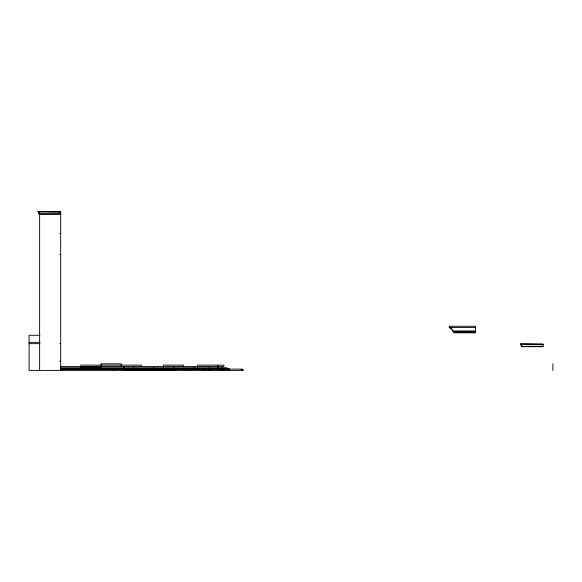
<?xml version="1.0" encoding="UTF-8"?>
<svg xmlns="http://www.w3.org/2000/svg" width="582" height="582" viewBox="0 0 582 582"><rect width="100%" height="100%" fill="white"/><g stroke="black" fill="none" stroke-linecap="round" stroke-linejoin="round"><path stroke-width="0.87" d="M60.688 214.227L39.3 214.227L38.325 212.044M543.035 344.318L520.228 344.042L543.035 344.042L543.035 346.676L521.654 346.676L520.672 344.493M39.3 214.227L39.067 213.812L39.627 213.827M39.096 213.834L60.688 213.827M521.574 346.37L543.035 346.275M521.421 346.275C522.44 346.37 521.152 345.992 521.654 346.632M60.688 370.407L60.688 211.593L37.874 211.593L60.688 211.87M60.688 212.044L38.15 211.87M59.808 212.474L60.688 212.474M39.627 213.529L39.089 213.529L39.627 213.536L39.627 370.407M59.808 233.535L60.688 233.535M59.808 254.589L60.688 254.589M449.246 327.564L451.261 328.961L453.247 331.689A2.743 1.862 -90 0 0 453.88 331.871L454.506 332.831L475.567 332.831L475.567 326.247L449.246 326.247L449.246 327.564L475.567 327.564M452.658 330.976L475.567 330.976M453.88 331.878L475.567 331.878M453.88 332.206L475.567 332.206M39.932 335.297L29.1 335.297L29.1 370.407L243.181 370.407L243.181 369.526L241.428 369.526M29.1 342.325L39.932 342.325M29.1 343.642L39.932 343.642M59.808 343.642L60.688 343.642M543.035 344.493L520.497 344.318M521.981 345.977L521.443 345.977L521.981 345.984L521.981 346.676M59.808 361.189L60.688 361.189M60.688 366.456L223.881 366.456L223.881 365.14L197.56 365.14L197.56 367.773M80.869 366.893L101.042 366.893L101.042 368.646M60.688 367.773L226.951 367.773L226.951 368.646M60.688 368.646L229.141 368.646L229.141 370.407M208.967 369.09L242.308 369.09L242.308 370.407M60.688 369.526L229.141 369.526M123.857 369.963L176.499 369.963M450.999 328.008L452.17 329.172M552.9 363.823L552.9 370.407M223.881 369.526L223.881 370.407M222.128 367.773L222.128 370.407M219.712 368.646L219.712 370.407M218.614 366.456L218.614 370.407M217.741 365.14L217.741 369.09M210.284 369.526L210.284 370.407M209.404 367.773L209.404 369.526M208.967 368.646L208.967 370.407M203.7 369.526L203.7 370.407M197.56 369.09L197.56 370.407M194.046 367.773L194.046 368.646M188.786 368.646L188.786 369.526M188.342 368.646L188.342 370.407M184.399 369.526L184.399 370.407M183.519 366.456L183.519 365.14L163.338 365.14L163.338 366.456M173.865 367.773L173.865 369.526M164.219 369.526L164.219 370.407M163.338 367.773L163.338 368.646M153.692 367.773L153.692 369.526M141.404 366.456L141.404 365.14L80.869 365.14L80.869 369.526M133.511 367.773L133.511 369.526M123.857 366.456L123.857 367.773M121.223 366.456L121.223 363.823L101.042 363.823L101.042 366.456M113.33 368.646L113.33 370.407M61.561 369.526L61.561 370.407M39.627 211.593L39.627 212.474"/></g></svg>
